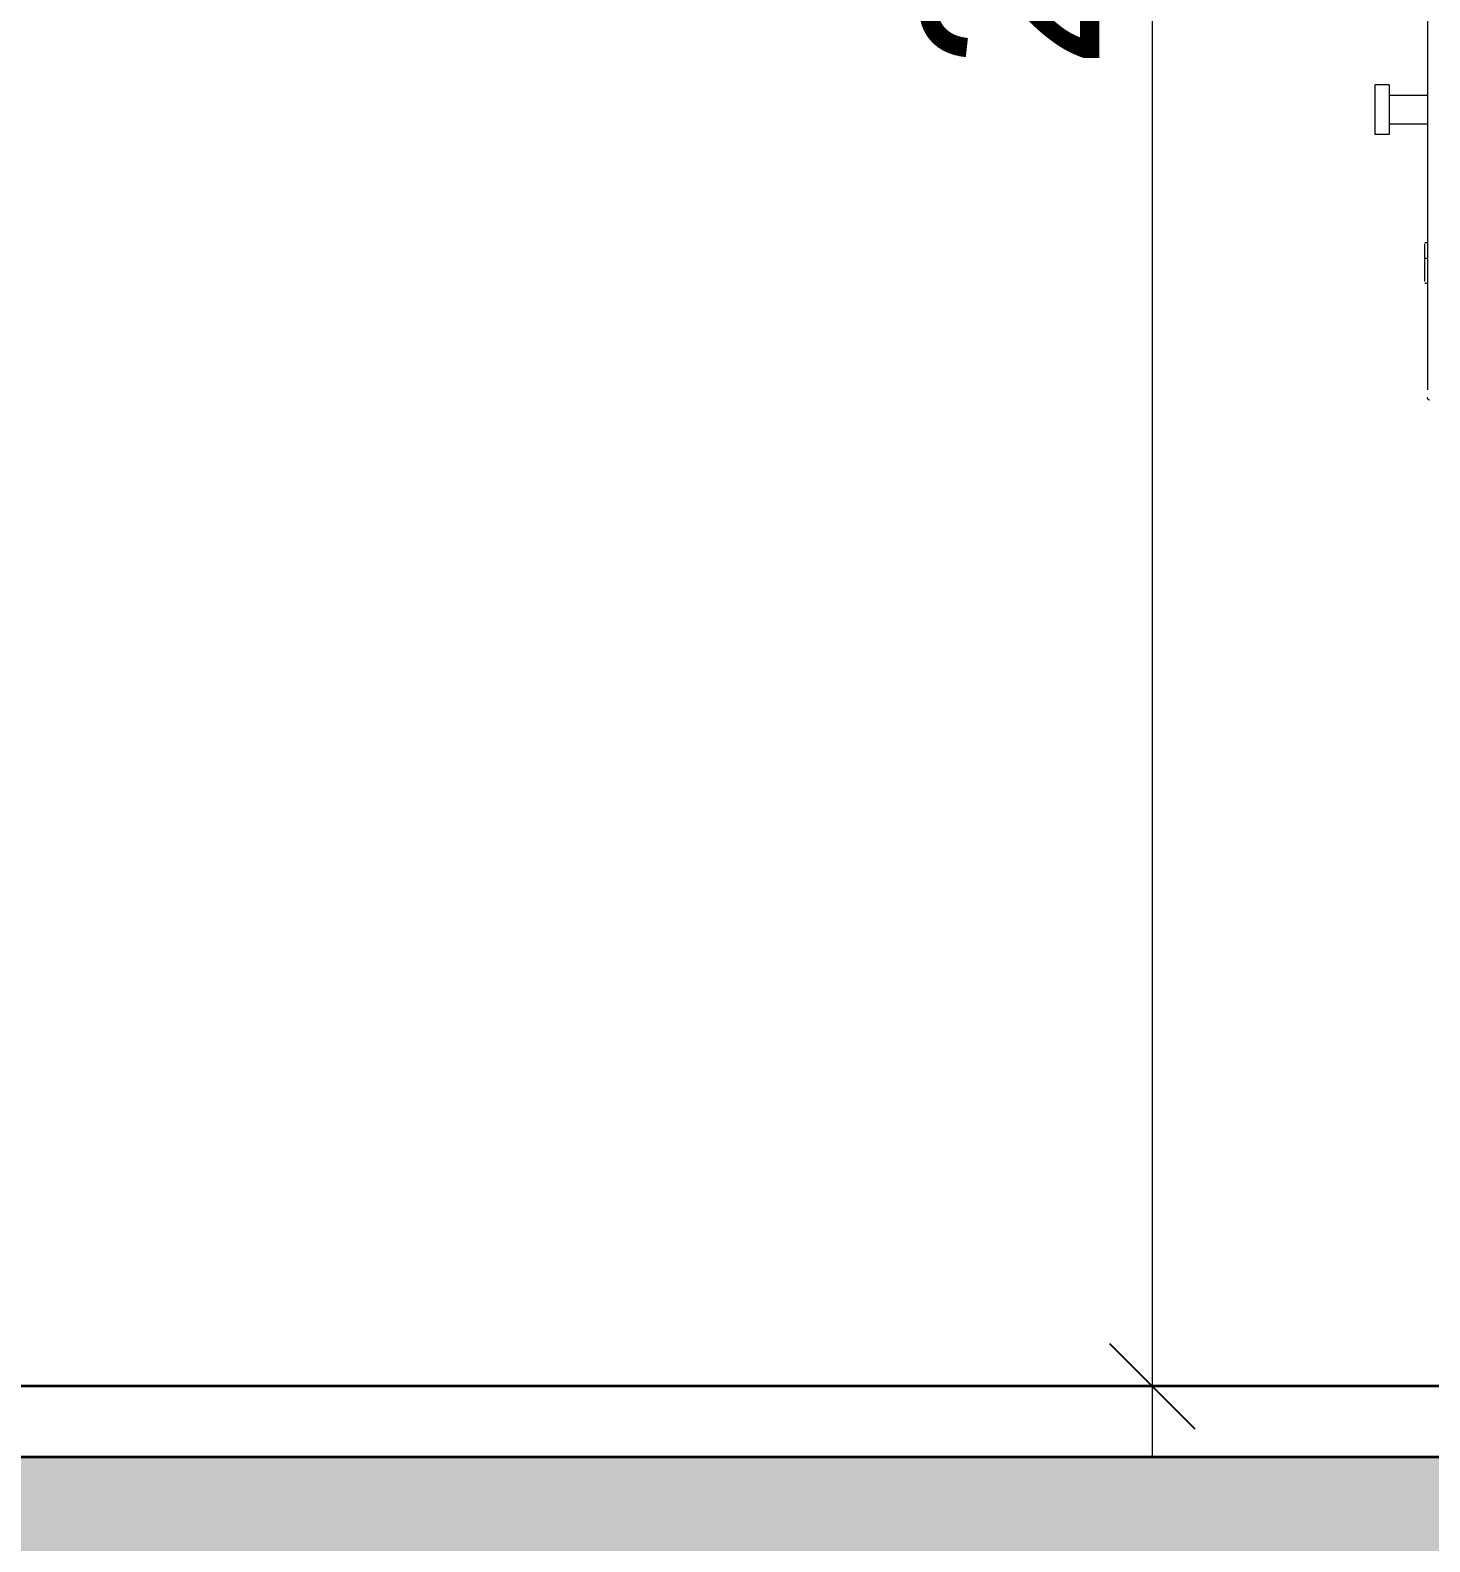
# Model space of a CAD drawing. Header units: millimetres. Extents: x 31499 to 223976, y 3719 to 80291.
# Drawn here: x 54679 to 55666, y 5490 to 6556 of the extents above; entities that cross this region are included whole.
import ezdxf

# ---------------------------------------------------------------- set-up
doc = ezdxf.new("R2010")
doc.units = ezdxf.units.MM
doc.linetypes.add('Centre', pattern=[31.75, 6.35, -4.7625, 15.875, -4.7625])
for name, color, linetype, lineweight in [('0-4', 130, 'Continuous', 5), ('A-ANNO-DIMS', 211, 'Continuous', 9), ('A-ANNO-DIMS-50', 211, 'Continuous', 9), ('A-DETL-GENF-5', 9, 'Continuous', 18), ('A-DETL-MEDM', 33, 'Continuous', 35), ('A-DOOR', 31, 'Continuous', 18), ('A-FLOR-FNSH-1', 250, 'Continuous', 35), ('A-FLOR-LEVL-2', 51, 'Centre', 9), ('M-EQPM', 50, 'Continuous', 18), ('M-EQPM-1', 50, 'Continuous', 25)]:
    doc.layers.add(name, color=color, linetype=linetype, lineweight=lineweight)
doc.styles.add('UTM Avo', font='', dxfattribs={"width": 0.9, "height": 125})
doc.styles.get('UTM Avo').set_extended_font_data('UTM Avo')
doc.dimstyles.new('1_Dim_chi_tiet_2_5', dxfattribs={"dimscale": 304.8, "dimtxt": 124.912619, "dimasz": 0.19685, "dimexe": 0.164042, "dimexo": 0.0625, "dimgap": 0.016404, "dimtad": 1, "dimdec": 0, "dimrnd": 5, "dimzin": 0, "dimdsep": 46, "dimtxsty": 'UTM Avo', "dimblk1": 'OBLIQUE', "dimblk2": 'OBLIQUE', "dimsah": 1, "dimcen": 0.09, "dimdle": 0.164042, "dimazin": 0, "dimtfac": 1, "dimtdec": 4, "dimtix": 1, "dimtmove": 0, "dimatfit": 3, "dimfxl": 0.328084, "dimfxlon": 1, "dimtvp": 1, "dimtolj": 1, "dimtzin": 0, "dimarcsym": 2})

# ---------------------------------------------------------------- blocks, each defined once
blk = doc.blocks.new('NCV_TKTC_TANG 2_rvt-2-TKCS_CĂN HỘ LOẠI 2A - MẶT CẮT 1')
at = {"layer": 'A-FLOR-FNSH-1'}
blk.add_line((41852.6, 5600), (35052.6, 5600), dxfattribs=at)
blk = doc.blocks.new('TKTC_XREF_251221_MB TANG 2-7 - TKTC_XREF_251221_MB TANG 2-7-2039446-TKCS_CĂN HỘ LOẠI 2A - MẶT CẮT 1')
at = {"layer": 'M-EQPM-1'}
blk.add_line((33652.6, 5600), (42760.7, 5600), dxfattribs=at)
blk = doc.blocks.new('FD_05 - FD_05-1000x2200mm-835433-TKCS_CĂN HỘ LOẠI 2A - MẶT CẮT 1')
at = {"layer": 'A-DOOR'}
for p, q in [((41844.6, 6572.5), (41844.6, 6302.5)), ((41807.6, 6510), (41807.6, 6517.5)), ((41817.6, 6517.5), (41807.6, 6517.5)), ((41817.6, 6517.5), (41817.6, 6510)), ((41807.6, 6500), (41807.6, 6510)), ((41807.6, 6490), (41807.6, 6500)), ((41817.6, 6510), (41817.6, 6500)), ((41844.6, 6510), (41817.6, 6510)), ((41817.6, 6500), (41817.6, 6490)), ((41844.6, 6510), (41844.6, 6509.7)), ((41807.6, 6482.5), (41807.6, 6490)), ((41817.6, 6490), (41817.6, 6482.5)), ((41817.6, 6490), (41844.6, 6490)), ((41844.6, 6490.3), (41844.6, 6490)), ((41817.6, 6482.5), (41807.6, 6482.5)), ((41844.6, 6406), (41842.6, 6406)), ((41842.6, 6395.1), (41842.6, 6405.3)), ((41842.6, 6381.2), (41842.6, 6395.1)), ((41844.6, 6395.1), (41842.6, 6395.1)), ((41842.6, 6378.8), (41842.6, 6381.2)), ((41842.6, 6377.7), (41844.6, 6377.7))]:
    blk.add_line(p, q, dxfattribs=at)
at = {"layer": 'A-DOOR', "flags": 128}
blk.add_lwpolyline([(41845.9, 6295.1), (41845.9, 6295.2), (41845.8, 6295.2), (41845.7, 6295.2), (41845.6, 6295.3), (41845.6, 6295.3), (41845.5, 6295.3), (41845.4, 6295.4), (41845.4, 6295.4), (41845.3, 6295.5), (41845.3, 6295.6), (41845.2, 6295.6), (41845.1, 6295.7), (41845.1, 6295.7), (41845, 6295.8), (41845, 6295.9), (41845, 6295.9), (41844.9, 6296), (41844.9, 6296.1), (41844.8, 6296.1), (41844.8, 6296.2), (41844.8, 6296.3), (41844.7, 6296.4), (41844.7, 6296.4), (41844.7, 6296.5), (41844.7, 6296.6), (41844.7, 6296.7), (41844.7, 6296.7), (41844.6, 6296.8), (41844.6, 6296.9), (41844.6, 6297), (41844.6, 6297)], dxfattribs=at)
blk = doc.blocks.new('DIMBLOCK66-TKCS_CĂN HỘ LOẠI 2A - MẶT CẮT 1')
at = {"layer": 'A-ANNO-DIMS-50'}
for p, q in [((55470.5, 7850), (55470.5, 5550)), ((55570.5, 7800), (55420.5, 7800)), ((55470.5, 7800), (55570.5, 7800)), ((55570.5, 5600), (55420.5, 5600)), ((55470.5, 5600), (55570.5, 5600))]:
    blk.add_line(p, q, dxfattribs=at)
at = {"layer": 'A-ANNO-DIMS-50', "lineweight": 25}
for p, q in [((55470.5, 7800), (55440.5, 7830)), ((55470.5, 7800), (55500.5, 7770)), ((55470.5, 5600), (55440.5, 5630)), ((55470.5, 5600), (55500.5, 5570))]:
    blk.add_line(p, q, dxfattribs=at)
at = {"layer": 'A-ANNO-DIMS-50', "color": 0, "insert": (55308.2, 6528.8), "char_height": 125, "width": 410.824, "attachment_point": 1, "rotation": 90, "line_spacing_factor": 1.110334, "style": 'UTM Avo'}
blk.add_mtext('2200', dxfattribs=at)
blk = doc.blocks.new('_Oblique')
at = {"color": 0, "linetype": 'ByBlock', "lineweight": -2}
blk.add_line((-0.5, -0.5), (0.5, 0.5), dxfattribs=at)

msp = doc.modelspace()

# ---------------------------------------------------------------- hatches: boundary and pattern name
at = {"layer": 'A-DETL-GENF-5'}
h = msp.add_hatch(dxfattribs=at)
h.set_pattern_fill('FP_3', color=256, style=0, pattern_type=2)
h.set_pattern_definition([(50, (51512.36, 15875), (364.368, -31.878), [38.1, -419.1]), (355, (51512.36, 15875), (-70.486, 382.113), [30.48, -335.28]), (100.451, (51542.72, 15872.34), (293.885, 350.233), [32.38, -356.18]), (46.184, (51512.36, 15976.6), (542.158, -84.086), [57.15, -628.65]), (96.636, (51557.54, 15969.6), (474.805, 494.855), [48.57, -534.27]), (351.184, (51512.36, 15976.6), (474.81, 494.85), [45.72, -502.92]), (21, (51563.16, 15951.2), (303.2285, -204.5305), [38.1, -419.1]), (326, (51563.16, 15951.2), (123.604, 368.376), [30.48, -335.28]), (71.451, (51588.43, 15934.16), (426.834, 163.843), [32.38, -356.18]), (37.5, (51512.36, 15875), (6.1766, 169.1102), [3.353, -327.863, 3.353, -337.007, -336.55]), (37.5, (51512.36, 15875), (6.1766, 169.1102), [-671.576, 3.353, -333.197]), (7.5, (51512.36, 15875), (133.639, 200.3615), [3.353, -190.703, 3.353, -320.243, -128.27]), (7.5, (51512.36, 15875), (133.639, 200.3615), [-517.652, 3.353, -124.917]), (327.5, (51399.07, 15875), (271.1818, -11.4584), [3.353, -123.647, 3.353, -392.887, -525.78]), (327.5, (51399.07, 15875), (271.1818, -11.4584), [-523.24, 3.353, -522.427]), (317.5, (51348.27, 15875), (296.2585, 50.853), [3.353, -161.747, 3.353, -259.791, -373.38]), (317.5, (51348.27, 15875), (296.2585, 50.853), [-428.244, 3.353, -370.027]), (45, (51512.36, 15875), (-125.7236, 125.7236), []), (45, (51512.36, 16065.5), (-125.7236, 125.7236), [])])
h.paths.add_polyline_path([(47472.6, 5000), (47772.7, 5000), (47772.7, 5380), (51772.7, 5380), (51772.7, 5000), (52072.6, 5000), (52072.7, 5380), (55872.7, 5380), (55872.7, 5360), (56272.6, 5360), (56272.7, 5000), (56430.8, 5000), (56469.6, 5005.1), (56472.7, 5006.4), (56472.7, 5360), (56580.8, 5360), (56580.8, 5530), (55872.7, 5530), (55872.7, 5550), (47472.6, 5550), (47472.6, 5201.7)])
h.paths.add_polyline_path([(55672.7, 7800), (55872.7, 7800), (55872.7, 7900), (55672.7, 7900), (55672.7, 7812.1)])
h.paths.add_polyline_path([(48872.6, 8000), (48872.6, 8100), (48672.6, 8100), (48672.6, 8000)])
h.paths.add_polyline_path([(56472.6, 8150), (56472.6, 8760), (56580.8, 8760), (56580.8, 8930), (55872.7, 8930), (55872.7, 8950), (47472.6, 8950), (47472.6, 8350), (47772.7, 8350), (47772.7, 8785), (51772.7, 8785), (51772.7, 8350), (52072.6, 8350), (52072.7, 8785), (55872.7, 8785), (55872.7, 8760), (56272.6, 8760), (56272.6, 8150)])

# ---------------------------------------------------------------- linework, layer by layer
at = {"layer": 'A-DETL-MEDM'}
msp.add_line((55872.7, 5550), (47472.6, 5550), dxfattribs=at)
at = {"layer": 'A-FLOR-LEVL-2'}
msp.add_line((46542.6, 5600), (57297.7, 5600), dxfattribs=at)

# ---------------------------------------------------------------- block references
at = {"layer": '0-4'}
msp.add_blockref('NCV_TKTC_TANG 2_rvt-2-TKCS_CĂN HỘ LOẠI 2A - MẶT CẮT 1', (13820, 0), dxfattribs=at)
at = {"layer": 'A-DOOR'}
msp.add_blockref('FD_05 - FD_05-1000x2200mm-835433-TKCS_CĂN HỘ LOẠI 2A - MẶT CẮT 1', (13820, 0), dxfattribs=at)
at = {"layer": 'M-EQPM'}
msp.add_blockref('TKTC_XREF_251221_MB TANG 2-7 - TKTC_XREF_251221_MB TANG 2-7-2039446-TKCS_CĂN HỘ LOẠI 2A - MẶT CẮT 1', (13820, 0), dxfattribs=at)

# ---------------------------------------------------------------- dimensions: what is measured, and where the dimension line sits
at = {"layer": 'A-ANNO-DIMS'}
dim = msp.add_linear_dim(base=(55470.5, 5600), p1=(55570.5, 7800), p2=(55570.5, 5600), angle=90, dimstyle='1_Dim_chi_tiet_2_5', override={"dimpost": '<>', "dimfxl": 2200}, dxfattribs=at)
dim.commit()
dim.dimension.update_dxf_attribs({"geometry": 'DIMBLOCK66-TKCS_CĂN HỘ LOẠI 2A - MẶT CẮT 1', "text_midpoint": (55400.9, 6700)})

doc.saveas('drawing.dxf')
